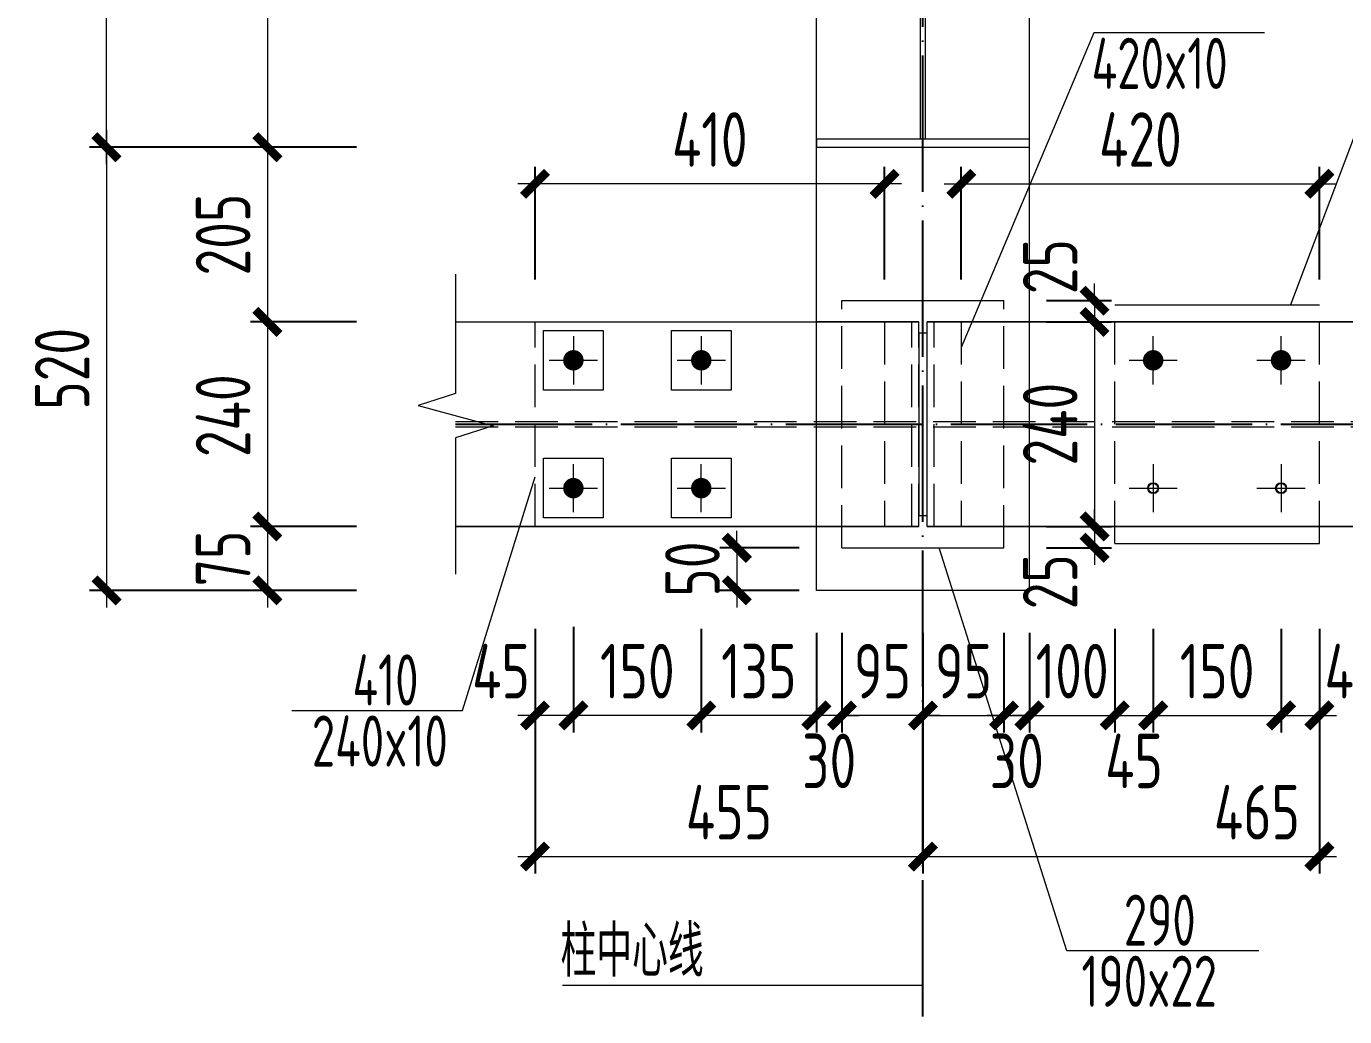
# Model space of a CAD drawing. Extents: x -2746917 to -971774, y -3334247 to -3250358.
# Drawn here: x -1239044 to -1231313, y -3303779 to -3297969 of the extents above; entities that cross this region are included whole.
import ezdxf

# ---------------------------------------------------------------- set-up
doc = ezdxf.new("R2010")
doc.units = 0
doc.header["$LTSCALE"] = 1000
doc.header["$MEASUREMENT"] = 0
doc.header["$PDMODE"] = 35
doc.linetypes.add('DASH', pattern=[0.35, 0.25, -0.1])
doc.linetypes.add('DOTE', pattern=[2.42, 2, -0.2, 0.02, -0.2])
doc.layers.get('0').update_dxf_attribs({"linetype": 'CONTINUOUS'})
doc.layers.get('Defpoints').update_dxf_attribs({"linetype": 'CONTINUOUS'})
for name, color, linetype in [('AXIS', 253, 'DOTE'), ('BEAM_CON', 4, 'CONTINUOUS'), ('COLU', 7, 'CONTINUOUS'), ('DIM', 3, 'CONTINUOUS'), ('REIN', 1, 'CONTINUOUS'), ('TEXT', 7, 'CONTINUOUS'), ('THIN', 7, 'CONTINUOUS')]:
    doc.layers.add(name, color=color, linetype=linetype)
doc.styles.add('TSSD_Dimension', font='tssdeng.shx', dxfattribs={"width": 0.75, "bigfont": 'Hztxt.shx'})
doc.styles.add('TSSD_Rein', font='Tssdeng.shx', dxfattribs={"width": 0.75, "bigfont": 'hztxt.shx'})
doc.dimstyles.new('TSSD_20_100', dxfattribs={"dimtxt": 350, "dimasz": 100, "dimexe": 100, "dimexo": 250, "dimgap": 100, "dimtad": 1, "dimdec": 0, "dimlfac": 0.2, "dimzin": 0, "dimdsep": 46, "dimtxsty": 'TSSD_Dimension', "dimblk": 'ARCHTICK', "dimcen": 0, "dimdle": 100, "dimclrt": 7, "dimadec": 0, "dimazin": 0, "dimtfac": 1, "dimtdec": 0, "dimtix": 1, "dimtmove": 2, "dimatfit": 3, "dimfxl": 1, "dimtolj": 1, "dimtzin": 0, "dimlwd": 5, "dimarcsym": 0})

# ---------------------------------------------------------------- blocks, each defined once
blk = doc.blocks.new('_ArchTick')
at = {"color": 0, "const_width": 0.5}
blk.add_lwpolyline([(-0.707, -0.707), (0.707, 0.707)], dxfattribs=at)
blk = doc.blocks.new('*D564')
at = {"layer": 'Defpoints', "color": 0, "ltscale": 1.5}
for p in [(-1236857.2, -3296178.4), (-1237630.5, -3298678.4), (-1236857.2, -3298678.4)]:
    blk.add_point(p, dxfattribs=at)
at = {"layer": 'DIM', "color": 0, "lineweight": 5, "ltscale": 1.5}
blk.add_line((-1237630.5, -3296078.4), (-1237630.5, -3298778.4), dxfattribs=at)
at = {"layer": 'DIM', "color": 0, "lineweight": -2, "ltscale": 1.5}
for p, q in [((-1237107.2, -3296178.4), (-1237730.5, -3296178.4)), ((-1237107.2, -3298678.4), (-1237730.5, -3298678.4))]:
    blk.add_line(p, q, dxfattribs=at)
at = {"layer": 'DIM', "color": 0, "lineweight": 5, "ltscale": 1.5, "xscale": 100, "yscale": 100, "zscale": 100}
for p, rotation in [((-1237630.5, -3296178.4), 90), ((-1237630.5, -3298678.4), 270)]:
    blk.add_blockref('_ArchTick', p, dxfattribs=dict(at, rotation=rotation))
at = {"layer": 'DIM', "color": 7, "ltscale": 1.5, "insert": (-1237890.5, -3297428.4), "char_height": 320, "attachment_point": 5, "rotation": 90, "style": 'TSSD_Dimension'}
blk.add_mtext('\\A1;500', dxfattribs=at)
blk = doc.blocks.new('*D565')
at = {"layer": 'Defpoints', "color": 0, "ltscale": 1.5}
for p in [(-1238574.1, -3296178.4), (-1236857.2, -3296178.4), (-1236857.2, -3298678.4)]:
    blk.add_point(p, dxfattribs=at)
at = {"layer": 'DIM', "color": 0, "lineweight": 5, "ltscale": 1.5}
blk.add_line((-1238574.1, -3298778.4), (-1238574.1, -3296078.4), dxfattribs=at)
at = {"layer": 'DIM', "color": 0, "lineweight": -2, "ltscale": 1.5}
for p, q in [((-1237107.2, -3296178.4), (-1238674.1, -3296178.4)), ((-1237107.2, -3298678.4), (-1238674.1, -3298678.4))]:
    blk.add_line(p, q, dxfattribs=at)
at = {"layer": 'DIM', "color": 0, "lineweight": 5, "ltscale": 1.5, "xscale": 100, "yscale": 100, "zscale": 100}
for p, rotation in [((-1238574.1, -3296178.4), 90), ((-1238574.1, -3298678.4), 270)]:
    blk.add_blockref('_ArchTick', p, dxfattribs=dict(at, rotation=rotation))
at = {"layer": 'DIM', "color": 7, "ltscale": 1.5, "insert": (-1238834.1, -3297428.4), "char_height": 320, "attachment_point": 5, "rotation": 90, "style": 'TSSD_Dimension'}
blk.add_mtext('\\A1;500', dxfattribs=at)
blk = doc.blocks.new('A$C1D483337')
at = {"layer": 'AXIS', "color": 4, "linetype": 'DOTE', "lineweight": 5, "ltscale": 2}
for p, q in [((88.6, -169.9), (88.6, 183)), ((-87.8, 6.5), (265, 6.5))]:
    blk.add_line(p, q, dxfattribs=at)
at = {"layer": 'REIN', "color": 4, "const_width": 75}
blk.add_lwpolyline([(51.1, 6.5, 1), (126.1, 6.5, 1)], format="xyb", close=True, dxfattribs=at)
blk = doc.blocks.new('*D573')
at = {"layer": 'Defpoints', "color": 0, "ltscale": 1.5}
for p in [(-1233786.2, -3301278.4), (-1233311.2, -3301278.4), (-1233311.2, -3302012.3)]:
    blk.add_point(p, dxfattribs=at)
at = {"layer": 'DIM', "color": 0, "lineweight": -2, "ltscale": 1.5}
for p, q in [((-1233786.2, -3301528.4), (-1233786.2, -3302112.3)), ((-1233311.2, -3301528.4), (-1233311.2, -3302112.3))]:
    blk.add_line(p, q, dxfattribs=at)
at = {"layer": 'DIM', "color": 0, "lineweight": 5, "ltscale": 1.5}
for p, q in [((-1233786.2, -3302012.3), (-1233886.2, -3302012.3)), ((-1233786.2, -3302012.3), (-1233311.2, -3302012.3)), ((-1233311.2, -3302012.3), (-1233211.2, -3302012.3))]:
    blk.add_line(p, q, dxfattribs=at)
at = {"layer": 'DIM', "color": 0, "lineweight": 5, "ltscale": 1.5, "xscale": 100, "yscale": 100, "zscale": 100}
blk.add_blockref('_ArchTick', (-1233786.2, -3302012.3), dxfattribs=at)
at = {"layer": 'DIM', "color": 0, "lineweight": 5, "ltscale": 1.5, "xscale": 100, "yscale": 100, "zscale": 100, "rotation": 180}
blk.add_blockref('_ArchTick', (-1233311.2, -3302012.3), dxfattribs=at)
at = {"layer": 'DIM', "color": 7, "ltscale": 1.5, "insert": (-1233548.7, -3301752.3), "char_height": 320, "attachment_point": 5, "style": 'TSSD_Dimension'}
blk.add_mtext('\\A1;95', dxfattribs=at)
blk = doc.blocks.new('*D574')
at = {"layer": 'Defpoints', "color": 0, "ltscale": 1.5}
for p in [(-1233311.2, -3301278.4), (-1233161.2, -3301278.4), (-1233161.2, -3302012.3)]:
    blk.add_point(p, dxfattribs=at)
at = {"layer": 'DIM', "color": 0, "lineweight": -2, "ltscale": 1.5}
for p, q in [((-1233311.2, -3301528.4), (-1233311.2, -3302112.3)), ((-1233161.2, -3301528.4), (-1233161.2, -3302112.3))]:
    blk.add_line(p, q, dxfattribs=at)
at = {"layer": 'DIM', "color": 0, "lineweight": 5, "ltscale": 1.5}
for p, q in [((-1233311.2, -3302012.3), (-1233411.2, -3302012.3)), ((-1233311.2, -3302012.3), (-1233161.2, -3302012.3)), ((-1233161.2, -3302012.3), (-1233061.2, -3302012.3))]:
    blk.add_line(p, q, dxfattribs=at)
at = {"layer": 'DIM', "color": 0, "lineweight": 5, "ltscale": 1.5, "xscale": 100, "yscale": 100, "zscale": 100}
blk.add_blockref('_ArchTick', (-1233311.2, -3302012.3), dxfattribs=at)
at = {"layer": 'DIM', "color": 0, "lineweight": 5, "ltscale": 1.5, "xscale": 100, "yscale": 100, "zscale": 100, "rotation": 180}
blk.add_blockref('_ArchTick', (-1233161.2, -3302012.3), dxfattribs=at)
at = {"layer": 'DIM', "color": 7, "ltscale": 1.5, "insert": (-1233236.2, -3302279), "char_height": 320, "attachment_point": 5, "style": 'TSSD_Dimension'}
blk.add_mtext('\\A1;30', dxfattribs=at)
blk = doc.blocks.new('*D575')
at = {"layer": 'Defpoints', "color": 0, "ltscale": 1.5}
for p in [(-1233161.2, -3301278.4), (-1232661.2, -3301253.4), (-1232661.2, -3302012.3)]:
    blk.add_point(p, dxfattribs=at)
at = {"layer": 'DIM', "color": 0, "lineweight": -2, "ltscale": 1.5}
for p, q in [((-1233161.2, -3301528.4), (-1233161.2, -3302112.3)), ((-1232661.2, -3301503.4), (-1232661.2, -3302112.3))]:
    blk.add_line(p, q, dxfattribs=at)
at = {"layer": 'DIM', "color": 0, "lineweight": 5, "ltscale": 1.5}
for p, q in [((-1233161.2, -3302012.3), (-1233261.2, -3302012.3)), ((-1233161.2, -3302012.3), (-1232661.2, -3302012.3)), ((-1232661.2, -3302012.3), (-1232561.2, -3302012.3))]:
    blk.add_line(p, q, dxfattribs=at)
at = {"layer": 'DIM', "color": 0, "lineweight": 5, "ltscale": 1.5, "xscale": 100, "yscale": 100, "zscale": 100}
blk.add_blockref('_ArchTick', (-1233161.2, -3302012.3), dxfattribs=at)
at = {"layer": 'DIM', "color": 0, "lineweight": 5, "ltscale": 1.5, "xscale": 100, "yscale": 100, "zscale": 100, "rotation": 180}
blk.add_blockref('_ArchTick', (-1232661.2, -3302012.3), dxfattribs=at)
at = {"layer": 'DIM', "color": 7, "ltscale": 1.5, "insert": (-1232911.2, -3301752.3), "char_height": 320, "attachment_point": 5, "style": 'TSSD_Dimension'}
blk.add_mtext('\\A1;100', dxfattribs=at)
blk = doc.blocks.new('*D576')
at = {"layer": 'Defpoints', "color": 0, "ltscale": 1.5}
for p in [(-1232661.2, -3301253.4), (-1232436.2, -3301253.4), (-1232436.2, -3302012.3)]:
    blk.add_point(p, dxfattribs=at)
at = {"layer": 'DIM', "color": 0, "lineweight": -2, "ltscale": 1.5}
for p, q in [((-1232661.2, -3301503.4), (-1232661.2, -3302112.3)), ((-1232436.2, -3301503.4), (-1232436.2, -3302112.3))]:
    blk.add_line(p, q, dxfattribs=at)
at = {"layer": 'DIM', "color": 0, "lineweight": 5, "ltscale": 1.5}
blk.add_line((-1232761.2, -3302012.3), (-1232336.2, -3302012.3), dxfattribs=at)
at = {"layer": 'DIM', "color": 0, "lineweight": 5, "ltscale": 1.5, "xscale": 100, "yscale": 100, "zscale": 100, "rotation": 180}
blk.add_blockref('_ArchTick', (-1232661.2, -3302012.3), dxfattribs=at)
at = {"layer": 'DIM', "color": 0, "lineweight": 5, "ltscale": 1.5, "xscale": 100, "yscale": 100, "zscale": 100}
blk.add_blockref('_ArchTick', (-1232436.2, -3302012.3), dxfattribs=at)
at = {"layer": 'DIM', "color": 7, "ltscale": 1.5, "insert": (-1232548.7, -3302279), "char_height": 320, "attachment_point": 5, "style": 'TSSD_Dimension'}
blk.add_mtext('\\A1;45', dxfattribs=at)
blk = doc.blocks.new('*D577')
at = {"layer": 'Defpoints', "color": 0, "ltscale": 1.5}
for p in [(-1232436.2, -3301253.4), (-1231686.2, -3301253.4), (-1231686.2, -3302012.3)]:
    blk.add_point(p, dxfattribs=at)
at = {"layer": 'DIM', "color": 0, "lineweight": -2, "ltscale": 1.5}
for p, q in [((-1232436.2, -3301503.4), (-1232436.2, -3302112.3)), ((-1231686.2, -3301503.4), (-1231686.2, -3302112.3))]:
    blk.add_line(p, q, dxfattribs=at)
at = {"layer": 'DIM', "color": 0, "lineweight": 5, "ltscale": 1.5}
blk.add_line((-1232536.2, -3302012.3), (-1231586.2, -3302012.3), dxfattribs=at)
at = {"layer": 'DIM', "color": 0, "lineweight": 5, "ltscale": 1.5, "xscale": 100, "yscale": 100, "zscale": 100, "rotation": 180}
blk.add_blockref('_ArchTick', (-1232436.2, -3302012.3), dxfattribs=at)
at = {"layer": 'DIM', "color": 0, "lineweight": 5, "ltscale": 1.5, "xscale": 100, "yscale": 100, "zscale": 100}
blk.add_blockref('_ArchTick', (-1231686.2, -3302012.3), dxfattribs=at)
at = {"layer": 'DIM', "color": 7, "ltscale": 1.5, "insert": (-1232061.2, -3301752.3), "char_height": 320, "attachment_point": 5, "style": 'TSSD_Dimension'}
blk.add_mtext('\\A1;150', dxfattribs=at)
blk = doc.blocks.new('*D578')
at = {"layer": 'Defpoints', "color": 0, "ltscale": 1.5}
for p in [(-1231686.2, -3301253.4), (-1231461.2, -3301253.4), (-1231461.2, -3302012.3)]:
    blk.add_point(p, dxfattribs=at)
at = {"layer": 'DIM', "color": 0, "lineweight": -2, "ltscale": 1.5}
for p, q in [((-1231686.2, -3301503.4), (-1231686.2, -3302112.3)), ((-1231461.2, -3301503.4), (-1231461.2, -3302112.3))]:
    blk.add_line(p, q, dxfattribs=at)
at = {"layer": 'DIM', "color": 0, "lineweight": 5, "ltscale": 1.5}
blk.add_line((-1231786.2, -3302012.3), (-1231361.2, -3302012.3), dxfattribs=at)
at = {"layer": 'DIM', "color": 0, "lineweight": 5, "ltscale": 1.5, "xscale": 100, "yscale": 100, "zscale": 100, "rotation": 180}
blk.add_blockref('_ArchTick', (-1231686.2, -3302012.3), dxfattribs=at)
at = {"layer": 'DIM', "color": 0, "lineweight": 5, "ltscale": 1.5, "xscale": 100, "yscale": 100, "zscale": 100}
blk.add_blockref('_ArchTick', (-1231461.2, -3302012.3), dxfattribs=at)
at = {"layer": 'DIM', "color": 7, "ltscale": 1.5, "insert": (-1231261.6, -3301752.3), "char_height": 320, "attachment_point": 5, "style": 'TSSD_Dimension'}
blk.add_mtext('\\A1;45', dxfattribs=at)
blk = doc.blocks.new('*D579')
at = {"layer": 'Defpoints', "color": 0, "ltscale": 1.5}
for p in [(-1236857.2, -3298678.4), (-1237630.5, -3299703.4), (-1236857.2, -3299703.4)]:
    blk.add_point(p, dxfattribs=at)
at = {"layer": 'DIM', "color": 0, "lineweight": 5, "ltscale": 1.5}
blk.add_line((-1237630.5, -3298578.4), (-1237630.5, -3299803.4), dxfattribs=at)
at = {"layer": 'DIM', "color": 0, "lineweight": -2, "ltscale": 1.5}
for p, q in [((-1237107.2, -3298678.4), (-1237730.5, -3298678.4)), ((-1237107.2, -3299703.4), (-1237730.5, -3299703.4))]:
    blk.add_line(p, q, dxfattribs=at)
at = {"layer": 'DIM', "color": 0, "lineweight": 5, "ltscale": 1.5, "xscale": 100, "yscale": 100, "zscale": 100}
for p, rotation in [((-1237630.5, -3298678.4), 90), ((-1237630.5, -3299703.4), 270)]:
    blk.add_blockref('_ArchTick', p, dxfattribs=dict(at, rotation=rotation))
at = {"layer": 'DIM', "color": 7, "ltscale": 1.5, "insert": (-1237890.5, -3299190.9), "char_height": 320, "attachment_point": 5, "rotation": 90, "style": 'TSSD_Dimension'}
blk.add_mtext('\\A1;205', dxfattribs=at)
blk = doc.blocks.new('*D580')
at = {"layer": 'Defpoints', "color": 0, "ltscale": 1.5}
for p in [(-1236857.2, -3299703.4), (-1237630.5, -3300903.4), (-1236857.2, -3300903.4)]:
    blk.add_point(p, dxfattribs=at)
at = {"layer": 'DIM', "color": 0, "lineweight": 5, "ltscale": 1.5}
blk.add_line((-1237630.5, -3299603.4), (-1237630.5, -3301003.4), dxfattribs=at)
at = {"layer": 'DIM', "color": 0, "lineweight": -2, "ltscale": 1.5}
for p, q in [((-1237107.2, -3299703.4), (-1237730.5, -3299703.4)), ((-1237107.2, -3300903.4), (-1237730.5, -3300903.4))]:
    blk.add_line(p, q, dxfattribs=at)
at = {"layer": 'DIM', "color": 0, "lineweight": 5, "ltscale": 1.5, "xscale": 100, "yscale": 100, "zscale": 100}
for p, rotation in [((-1237630.5, -3299703.4), 90), ((-1237630.5, -3300903.4), 270)]:
    blk.add_blockref('_ArchTick', p, dxfattribs=dict(at, rotation=rotation))
at = {"layer": 'DIM', "color": 7, "ltscale": 1.5, "insert": (-1237890.5, -3300253.4), "char_height": 320, "attachment_point": 5, "rotation": 90, "style": 'TSSD_Dimension'}
blk.add_mtext('\\A1;240', dxfattribs=at)
blk = doc.blocks.new('*D581')
at = {"layer": 'Defpoints', "color": 0, "ltscale": 1.5}
for p in [(-1236857.2, -3300903.4), (-1237630.5, -3301278.4), (-1236857.2, -3301278.4)]:
    blk.add_point(p, dxfattribs=at)
at = {"layer": 'DIM', "color": 0, "lineweight": 5, "ltscale": 1.5}
blk.add_line((-1237630.5, -3300803.4), (-1237630.5, -3301378.4), dxfattribs=at)
at = {"layer": 'DIM', "color": 0, "lineweight": -2, "ltscale": 1.5}
for p, q in [((-1237107.2, -3300903.4), (-1237730.5, -3300903.4)), ((-1237107.2, -3301278.4), (-1237730.5, -3301278.4))]:
    blk.add_line(p, q, dxfattribs=at)
at = {"layer": 'DIM', "color": 0, "lineweight": 5, "ltscale": 1.5, "xscale": 100, "yscale": 100, "zscale": 100}
for p, rotation in [((-1237630.5, -3300903.4), 90), ((-1237630.5, -3301278.4), 270)]:
    blk.add_blockref('_ArchTick', p, dxfattribs=dict(at, rotation=rotation))
at = {"layer": 'DIM', "color": 7, "ltscale": 1.5, "insert": (-1237890.5, -3301090.9), "char_height": 320, "attachment_point": 5, "rotation": 90, "style": 'TSSD_Dimension'}
blk.add_mtext('\\A1;75', dxfattribs=at)
blk = doc.blocks.new('*D582')
at = {"layer": 'Defpoints', "color": 0, "ltscale": 1.5}
for p in [(-1236857.2, -3298678.4), (-1238574.1, -3301278.4), (-1236857.2, -3301278.4)]:
    blk.add_point(p, dxfattribs=at)
at = {"layer": 'DIM', "color": 0, "lineweight": 5, "ltscale": 1.5}
blk.add_line((-1238574.1, -3298578.4), (-1238574.1, -3301378.4), dxfattribs=at)
at = {"layer": 'DIM', "color": 0, "lineweight": -2, "ltscale": 1.5}
for p, q in [((-1237107.2, -3298678.4), (-1238674.1, -3298678.4)), ((-1237107.2, -3301278.4), (-1238674.1, -3301278.4))]:
    blk.add_line(p, q, dxfattribs=at)
at = {"layer": 'DIM', "color": 0, "lineweight": 5, "ltscale": 1.5, "xscale": 100, "yscale": 100, "zscale": 100}
for p, rotation in [((-1238574.1, -3298678.4), 90), ((-1238574.1, -3301278.4), 270)]:
    blk.add_blockref('_ArchTick', p, dxfattribs=dict(at, rotation=rotation))
at = {"layer": 'DIM', "color": 7, "ltscale": 1.5, "insert": (-1238834.1, -3299978.4), "char_height": 320, "attachment_point": 5, "rotation": 90, "style": 'TSSD_Dimension'}
blk.add_mtext('\\A1;520', dxfattribs=at)
blk = doc.blocks.new('*D583')
at = {"layer": 'Defpoints', "color": 0, "ltscale": 1.5}
for p in [(-1234261.2, -3301278.4), (-1233786.2, -3301278.4), (-1234261.2, -3302012.3)]:
    blk.add_point(p, dxfattribs=at)
at = {"layer": 'DIM', "color": 0, "lineweight": -2, "ltscale": 1.5}
for p, q in [((-1234261.2, -3301528.4), (-1234261.2, -3302112.3)), ((-1233786.2, -3301528.4), (-1233786.2, -3302112.3))]:
    blk.add_line(p, q, dxfattribs=at)
at = {"layer": 'DIM', "color": 0, "lineweight": 5, "ltscale": 1.5}
blk.add_line((-1233686.2, -3302012.3), (-1234361.2, -3302012.3), dxfattribs=at)
at = {"layer": 'DIM', "color": 0, "lineweight": 5, "ltscale": 1.5, "xscale": 100, "yscale": 100, "zscale": 100, "rotation": 180}
blk.add_blockref('_ArchTick', (-1234261.2, -3302012.3), dxfattribs=at)
at = {"layer": 'DIM', "color": 0, "lineweight": 5, "ltscale": 1.5, "xscale": 100, "yscale": 100, "zscale": 100}
blk.add_blockref('_ArchTick', (-1233786.2, -3302012.3), dxfattribs=at)
at = {"layer": 'DIM', "color": 7, "ltscale": 1.5, "insert": (-1234023.7, -3301752.3), "char_height": 320, "attachment_point": 5, "style": 'TSSD_Dimension'}
blk.add_mtext('\\A1;95', dxfattribs=at)
blk = doc.blocks.new('*D584')
at = {"layer": 'Defpoints', "color": 0, "ltscale": 1.5}
for p in [(-1234411.2, -3301278.4), (-1234261.2, -3301278.4), (-1234411.2, -3302012.3)]:
    blk.add_point(p, dxfattribs=at)
at = {"layer": 'DIM', "color": 0, "lineweight": -2, "ltscale": 1.5}
for p, q in [((-1234411.2, -3301528.4), (-1234411.2, -3302112.3)), ((-1234261.2, -3301528.4), (-1234261.2, -3302112.3))]:
    blk.add_line(p, q, dxfattribs=at)
at = {"layer": 'DIM', "color": 0, "lineweight": 5, "ltscale": 1.5}
for p, q in [((-1234411.2, -3302012.3), (-1234511.2, -3302012.3)), ((-1234261.2, -3302012.3), (-1234411.2, -3302012.3)), ((-1234261.2, -3302012.3), (-1234161.2, -3302012.3))]:
    blk.add_line(p, q, dxfattribs=at)
at = {"layer": 'DIM', "color": 0, "lineweight": 5, "ltscale": 1.5, "xscale": 100, "yscale": 100, "zscale": 100}
blk.add_blockref('_ArchTick', (-1234411.2, -3302012.3), dxfattribs=at)
at = {"layer": 'DIM', "color": 0, "lineweight": 5, "ltscale": 1.5, "xscale": 100, "yscale": 100, "zscale": 100, "rotation": 180}
blk.add_blockref('_ArchTick', (-1234261.2, -3302012.3), dxfattribs=at)
at = {"layer": 'DIM', "color": 7, "ltscale": 1.5, "insert": (-1234336.2, -3302279), "char_height": 320, "attachment_point": 5, "style": 'TSSD_Dimension'}
blk.add_mtext('\\A1;30', dxfattribs=at)
blk = doc.blocks.new('*D585')
at = {"layer": 'Defpoints', "color": 0, "ltscale": 1.5}
for p in [(-1235086.2, -3301253.4), (-1234411.2, -3301278.4), (-1235086.2, -3302012.3)]:
    blk.add_point(p, dxfattribs=at)
at = {"layer": 'DIM', "color": 0, "lineweight": -2, "ltscale": 1.5}
for p, q in [((-1235086.2, -3301503.4), (-1235086.2, -3302112.3)), ((-1234411.2, -3301528.4), (-1234411.2, -3302112.3))]:
    blk.add_line(p, q, dxfattribs=at)
at = {"layer": 'DIM', "color": 0, "lineweight": 5, "ltscale": 1.5}
blk.add_line((-1234311.2, -3302012.3), (-1235186.2, -3302012.3), dxfattribs=at)
at = {"layer": 'DIM', "color": 0, "lineweight": 5, "ltscale": 1.5, "xscale": 100, "yscale": 100, "zscale": 100, "rotation": 180}
blk.add_blockref('_ArchTick', (-1235086.2, -3302012.3), dxfattribs=at)
at = {"layer": 'DIM', "color": 0, "lineweight": 5, "ltscale": 1.5, "xscale": 100, "yscale": 100, "zscale": 100}
blk.add_blockref('_ArchTick', (-1234411.2, -3302012.3), dxfattribs=at)
at = {"layer": 'DIM', "color": 7, "ltscale": 1.5, "insert": (-1234748.7, -3301752.3), "char_height": 320, "attachment_point": 5, "style": 'TSSD_Dimension'}
blk.add_mtext('\\A1;135', dxfattribs=at)
blk = doc.blocks.new('*D586')
at = {"layer": 'Defpoints', "color": 0, "ltscale": 1.5}
for p in [(-1235836.2, -3301241.5, -96), (-1235086.2, -3301253.4), (-1235836.2, -3302012.3)]:
    blk.add_point(p, dxfattribs=at)
at = {"layer": 'DIM', "color": 0, "lineweight": -2, "ltscale": 1.5}
for p, q in [((-1235836.2, -3301491.5), (-1235836.2, -3302112.3)), ((-1235086.2, -3301503.4), (-1235086.2, -3302112.3))]:
    blk.add_line(p, q, dxfattribs=at)
at = {"layer": 'DIM', "color": 0, "lineweight": 5, "ltscale": 1.5}
blk.add_line((-1234986.2, -3302012.3), (-1235936.2, -3302012.3), dxfattribs=at)
at = {"layer": 'DIM', "color": 0, "lineweight": 5, "ltscale": 1.5, "xscale": 100, "yscale": 100, "zscale": 100, "rotation": 180}
blk.add_blockref('_ArchTick', (-1235836.2, -3302012.3), dxfattribs=at)
at = {"layer": 'DIM', "color": 0, "lineweight": 5, "ltscale": 1.5, "xscale": 100, "yscale": 100, "zscale": 100}
blk.add_blockref('_ArchTick', (-1235086.2, -3302012.3), dxfattribs=at)
at = {"layer": 'DIM', "color": 7, "ltscale": 1.5, "insert": (-1235461.2, -3301752.3), "char_height": 320, "attachment_point": 5, "style": 'TSSD_Dimension'}
blk.add_mtext('\\A1;150', dxfattribs=at)
blk = doc.blocks.new('*D587')
at = {"layer": 'Defpoints', "color": 0, "ltscale": 1.5}
for p in [(-1236061.2, -3301253.4), (-1235836.2, -3301241.5, -96), (-1236061.2, -3302012.3)]:
    blk.add_point(p, dxfattribs=at)
at = {"layer": 'DIM', "color": 0, "lineweight": -2, "ltscale": 1.5}
for p, q in [((-1236061.2, -3301503.4), (-1236061.2, -3302112.3)), ((-1235836.2, -3301491.5), (-1235836.2, -3302112.3))]:
    blk.add_line(p, q, dxfattribs=at)
at = {"layer": 'DIM', "color": 0, "lineweight": 5, "ltscale": 1.5}
blk.add_line((-1235736.2, -3302012.3), (-1236161.2, -3302012.3), dxfattribs=at)
at = {"layer": 'DIM', "color": 0, "lineweight": 5, "ltscale": 1.5, "xscale": 100, "yscale": 100, "zscale": 100, "rotation": 180}
blk.add_blockref('_ArchTick', (-1236061.2, -3302012.3), dxfattribs=at)
at = {"layer": 'DIM', "color": 0, "lineweight": 5, "ltscale": 1.5, "xscale": 100, "yscale": 100, "zscale": 100}
blk.add_blockref('_ArchTick', (-1235836.2, -3302012.3), dxfattribs=at)
at = {"layer": 'DIM', "color": 7, "ltscale": 1.5, "insert": (-1236260.8, -3301752.3), "char_height": 320, "attachment_point": 5, "style": 'TSSD_Dimension'}
blk.add_mtext('\\A1;45', dxfattribs=at)
blk = doc.blocks.new('*D588')
at = {"layer": 'Defpoints', "color": 0, "ltscale": 1.5}
for p in [(-1236061.2, -3301253.4), (-1233786.2, -3301278.4), (-1233786.2, -3302840)]:
    blk.add_point(p, dxfattribs=at)
at = {"layer": 'DIM', "color": 0, "lineweight": -2, "ltscale": 1.5}
for p, q in [((-1236061.2, -3301503.4), (-1236061.2, -3302940)), ((-1233786.2, -3301528.4), (-1233786.2, -3302940))]:
    blk.add_line(p, q, dxfattribs=at)
at = {"layer": 'DIM', "color": 0, "lineweight": 5, "ltscale": 1.5}
blk.add_line((-1236161.2, -3302840), (-1233686.2, -3302840), dxfattribs=at)
at = {"layer": 'DIM', "color": 0, "lineweight": 5, "ltscale": 1.5, "xscale": 100, "yscale": 100, "zscale": 100, "rotation": 180}
blk.add_blockref('_ArchTick', (-1236061.2, -3302840), dxfattribs=at)
at = {"layer": 'DIM', "color": 0, "lineweight": 5, "ltscale": 1.5, "xscale": 100, "yscale": 100, "zscale": 100}
blk.add_blockref('_ArchTick', (-1233786.2, -3302840), dxfattribs=at)
at = {"layer": 'DIM', "color": 7, "ltscale": 1.5, "insert": (-1234923.7, -3302580), "char_height": 320, "attachment_point": 5, "style": 'TSSD_Dimension'}
blk.add_mtext('\\A1;455', dxfattribs=at)
blk = doc.blocks.new('*D589')
at = {"layer": 'Defpoints', "color": 0, "ltscale": 1.5}
for p in [(-1233786.2, -3301278.4), (-1231461.2, -3301253.4), (-1231461.2, -3302840)]:
    blk.add_point(p, dxfattribs=at)
at = {"layer": 'DIM', "color": 0, "lineweight": -2, "ltscale": 1.5}
for p, q in [((-1233786.2, -3301528.4), (-1233786.2, -3302940)), ((-1231461.2, -3301503.4), (-1231461.2, -3302940))]:
    blk.add_line(p, q, dxfattribs=at)
at = {"layer": 'DIM', "color": 0, "lineweight": 5, "ltscale": 1.5}
blk.add_line((-1233886.2, -3302840), (-1231361.2, -3302840), dxfattribs=at)
at = {"layer": 'DIM', "color": 0, "lineweight": 5, "ltscale": 1.5, "xscale": 100, "yscale": 100, "zscale": 100, "rotation": 180}
blk.add_blockref('_ArchTick', (-1233786.2, -3302840), dxfattribs=at)
at = {"layer": 'DIM', "color": 0, "lineweight": 5, "ltscale": 1.5, "xscale": 100, "yscale": 100, "zscale": 100}
blk.add_blockref('_ArchTick', (-1231461.2, -3302840), dxfattribs=at)
at = {"layer": 'DIM', "color": 7, "ltscale": 1.5, "insert": (-1231828, -3302580), "char_height": 320, "attachment_point": 5, "style": 'TSSD_Dimension'}
blk.add_mtext('\\A1;465', dxfattribs=at)
blk = doc.blocks.new('*D590')
at = {"layer": 'Defpoints', "color": 0, "ltscale": 1.5}
for p in [(-1236061.2, -3298893), (-1236061.2, -3299703.4), (-1234011.2, -3299703.4)]:
    blk.add_point(p, dxfattribs=at)
at = {"layer": 'DIM', "color": 0, "lineweight": -2, "ltscale": 1.5}
for p, q in [((-1236061.2, -3299453.4), (-1236061.2, -3298793)), ((-1234011.2, -3299453.4), (-1234011.2, -3298793))]:
    blk.add_line(p, q, dxfattribs=at)
at = {"layer": 'DIM', "color": 0, "lineweight": 5, "ltscale": 1.5}
blk.add_line((-1233911.2, -3298893), (-1236161.2, -3298893), dxfattribs=at)
at = {"layer": 'DIM', "color": 0, "lineweight": 5, "ltscale": 1.5, "xscale": 100, "yscale": 100, "zscale": 100, "rotation": 180}
blk.add_blockref('_ArchTick', (-1236061.2, -3298893), dxfattribs=at)
at = {"layer": 'DIM', "color": 0, "lineweight": 5, "ltscale": 1.5, "xscale": 100, "yscale": 100, "zscale": 100}
blk.add_blockref('_ArchTick', (-1234011.2, -3298893), dxfattribs=at)
at = {"layer": 'DIM', "color": 7, "ltscale": 1.5, "insert": (-1235036.2, -3298633), "char_height": 320, "attachment_point": 5, "style": 'TSSD_Dimension'}
blk.add_mtext('\\A1;410', dxfattribs=at)
blk = doc.blocks.new('*D610')
at = {"layer": 'Defpoints', "color": 0, "ltscale": 1.5}
for p in [(-1234261.2, -3301028.4), (-1234877.9, -3301278.4), (-1234261.2, -3301278.4)]:
    blk.add_point(p, dxfattribs=at)
at = {"layer": 'DIM', "color": 0, "lineweight": 5, "ltscale": 1.5}
for p, q in [((-1234877.9, -3301028.4), (-1234877.9, -3300928.4)), ((-1234877.9, -3301028.4), (-1234877.9, -3301278.4)), ((-1234877.9, -3301278.4), (-1234877.9, -3301378.4))]:
    blk.add_line(p, q, dxfattribs=at)
at = {"layer": 'DIM', "color": 0, "lineweight": -2, "ltscale": 1.5}
for p, q in [((-1234511.2, -3301028.4), (-1234977.9, -3301028.4)), ((-1234511.2, -3301278.4), (-1234977.9, -3301278.4))]:
    blk.add_line(p, q, dxfattribs=at)
at = {"layer": 'DIM', "color": 0, "lineweight": 5, "ltscale": 1.5, "xscale": 100, "yscale": 100, "zscale": 100}
for p, rotation in [((-1234877.9, -3301028.4), 270), ((-1234877.9, -3301278.4), 90)]:
    blk.add_blockref('_ArchTick', p, dxfattribs=dict(at, rotation=rotation))
at = {"layer": 'DIM', "color": 7, "ltscale": 1.5, "insert": (-1235137.9, -3301153.4), "char_height": 320, "attachment_point": 5, "rotation": 90, "style": 'TSSD_Dimension'}
blk.add_mtext('\\A1;50', dxfattribs=at)
blk = doc.blocks.new('*D612')
at = {"layer": 'Defpoints', "color": 0, "ltscale": 1.5}
for p in [(-1233311.2, -3299578.4), (-1233311.2, -3299703.4), (-1232780, -3299703.4)]:
    blk.add_point(p, dxfattribs=at)
at = {"layer": 'DIM', "color": 0, "lineweight": 5, "ltscale": 1.5}
for p, q in [((-1232780, -3299578.4), (-1232780, -3299478.4)), ((-1232780, -3299578.4), (-1232780, -3299703.4)), ((-1232780, -3299703.4), (-1232780, -3299803.4))]:
    blk.add_line(p, q, dxfattribs=at)
at = {"layer": 'DIM', "color": 0, "lineweight": -2, "ltscale": 1.5}
for p, q in [((-1233061.2, -3299578.4), (-1232680, -3299578.4)), ((-1233061.2, -3299703.4), (-1232680, -3299703.4))]:
    blk.add_line(p, q, dxfattribs=at)
at = {"layer": 'DIM', "color": 0, "lineweight": 5, "ltscale": 1.5, "xscale": 100, "yscale": 100, "zscale": 100}
for p, rotation in [((-1232780, -3299578.4), 270), ((-1232780, -3299703.4), 90)]:
    blk.add_blockref('_ArchTick', p, dxfattribs=dict(at, rotation=rotation))
at = {"layer": 'DIM', "color": 7, "ltscale": 1.5, "insert": (-1233040, -3299378.9), "char_height": 320, "attachment_point": 5, "rotation": 90, "style": 'TSSD_Dimension'}
blk.add_mtext('\\A1;25', dxfattribs=at)
blk = doc.blocks.new('*D613')
at = {"layer": 'Defpoints', "color": 0, "ltscale": 1.5}
for p in [(-1233311.2, -3299703.4), (-1233311.2, -3300903.4), (-1232780, -3300903.4)]:
    blk.add_point(p, dxfattribs=at)
at = {"layer": 'DIM', "color": 0, "lineweight": 5, "ltscale": 1.5}
blk.add_line((-1232780, -3299603.4), (-1232780, -3301003.4), dxfattribs=at)
at = {"layer": 'DIM', "color": 0, "lineweight": -2, "ltscale": 1.5}
for p, q in [((-1233061.2, -3299703.4), (-1232680, -3299703.4)), ((-1233061.2, -3300903.4), (-1232680, -3300903.4))]:
    blk.add_line(p, q, dxfattribs=at)
at = {"layer": 'DIM', "color": 0, "lineweight": 5, "ltscale": 1.5, "xscale": 100, "yscale": 100, "zscale": 100}
for p, rotation in [((-1232780, -3299703.4), 90), ((-1232780, -3300903.4), 270)]:
    blk.add_blockref('_ArchTick', p, dxfattribs=dict(at, rotation=rotation))
at = {"layer": 'DIM', "color": 7, "ltscale": 1.5, "insert": (-1233040, -3300303.4), "char_height": 320, "attachment_point": 5, "rotation": 90, "style": 'TSSD_Dimension'}
blk.add_mtext('\\A1;240', dxfattribs=at)
blk = doc.blocks.new('*D614')
at = {"layer": 'Defpoints', "color": 0, "ltscale": 1.5}
for p in [(-1233311.2, -3300903.4), (-1233311.2, -3301028.4), (-1232780, -3301028.4)]:
    blk.add_point(p, dxfattribs=at)
at = {"layer": 'DIM', "color": 0, "lineweight": 5, "ltscale": 1.5}
for p, q in [((-1232780, -3300903.4), (-1232780, -3300803.4)), ((-1232780, -3300903.4), (-1232780, -3301028.4)), ((-1232780, -3301028.4), (-1232780, -3301128.4))]:
    blk.add_line(p, q, dxfattribs=at)
at = {"layer": 'DIM', "color": 0, "lineweight": -2, "ltscale": 1.5}
for p, q in [((-1233061.2, -3300903.4), (-1232680, -3300903.4)), ((-1233061.2, -3301028.4), (-1232680, -3301028.4))]:
    blk.add_line(p, q, dxfattribs=at)
at = {"layer": 'DIM', "color": 0, "lineweight": 5, "ltscale": 1.5, "xscale": 100, "yscale": 100, "zscale": 100}
for p, rotation in [((-1232780, -3300903.4), 270), ((-1232780, -3301028.4), 90)]:
    blk.add_blockref('_ArchTick', p, dxfattribs=dict(at, rotation=rotation))
at = {"layer": 'DIM', "color": 7, "ltscale": 1.5, "insert": (-1233040, -3301228), "char_height": 320, "attachment_point": 5, "rotation": 90, "style": 'TSSD_Dimension'}
blk.add_mtext('\\A1;25', dxfattribs=at)
blk = doc.blocks.new('*D615')
at = {"layer": 'Defpoints', "color": 0, "ltscale": 1.5}
for p in [(-1231461.2, -3298893), (-1233561.2, -3299703.4), (-1231461.2, -3299703.4)]:
    blk.add_point(p, dxfattribs=at)
at = {"layer": 'DIM', "color": 0, "lineweight": -2, "ltscale": 1.5}
for p, q in [((-1233561.2, -3299453.4), (-1233561.2, -3298793)), ((-1231461.2, -3299453.4), (-1231461.2, -3298793))]:
    blk.add_line(p, q, dxfattribs=at)
at = {"layer": 'DIM', "color": 0, "lineweight": 5, "ltscale": 1.5}
blk.add_line((-1233661.2, -3298893), (-1231361.2, -3298893), dxfattribs=at)
at = {"layer": 'DIM', "color": 0, "lineweight": 5, "ltscale": 1.5, "xscale": 100, "yscale": 100, "zscale": 100, "rotation": 180}
blk.add_blockref('_ArchTick', (-1233561.2, -3298893), dxfattribs=at)
at = {"layer": 'DIM', "color": 0, "lineweight": 5, "ltscale": 1.5, "xscale": 100, "yscale": 100, "zscale": 100}
blk.add_blockref('_ArchTick', (-1231461.2, -3298893), dxfattribs=at)
at = {"layer": 'DIM', "color": 7, "ltscale": 1.5, "insert": (-1232511.2, -3298633), "char_height": 320, "attachment_point": 5, "style": 'TSSD_Dimension'}
blk.add_mtext('\\A1;420', dxfattribs=at)

msp = doc.modelspace()

# ---------------------------------------------------------------- linework, layer by layer
at = {"layer": 'AXIS', "ltscale": 0.4}
for p, q in [((-1233786.24, -3303779.38), (-1233786.24, -3295703.7)), ((-1236526.89, -3300303.45), (-1226850.47, -3300303.45))]:
    msp.add_line(p, q, dxfattribs=at)
at = {"layer": 'BEAM_CON', "lineweight": 5}
for p, q in [((-1234411.24, -3301278.45), (-1234411.24, -3293578.45)), ((-1233161.24, -3301278.45), (-1233161.24, -3293578.45)), ((-1233801.24, -3298628.45), (-1233801.24, -3296728.45)), ((-1233771.24, -3298628.45), (-1233771.24, -3296728.45)), ((-1234411.24, -3298628.45), (-1233161.24, -3298628.45)), ((-1234411.24, -3298628.45), (-1234411.24, -3298678.45)), ((-1233161.24, -3298678.45), (-1233161.24, -3298628.45)), ((-1234411.24, -3298678.45), (-1233161.24, -3298678.45)), ((-1234261.24, -3299578.45), (-1233311.24, -3299578.45)), ((-1232661.24, -3299603.45), (-1231461.24, -3299603.45)), ((-1236526.89, -3299703.45), (-1233811.24, -3299703.45)), ((-1234411.24, -3300903.45), (-1234411.24, -3299703.45)), ((-1233761.24, -3299703.45), (-1231045.58, -3299703.45)), ((-1236526.89, -3300903.45), (-1233811.24, -3300903.45)), ((-1233761.24, -3300903.45), (-1231045.58, -3300903.45)), ((-1234261.24, -3301028.45), (-1233311.24, -3301028.45)), ((-1232661.24, -3301003.45), (-1231461.24, -3301003.45)), ((-1233161.24, -3301278.45, 17.31), (-1234411.24, -3301278.45, 17.31))]:
    msp.add_line(p, q, dxfattribs=at)
at = {"layer": 'BEAM_CON', "linetype": 'DASH', "lineweight": 9}
for p, q in [((-1234261.24, -3301028.45), (-1234261.24, -3299578.45)), ((-1233311.24, -3301028.45), (-1233311.24, -3299578.45)), ((-1232661.24, -3301003.45, -48), (-1232661.24, -3299603.45, -48)), ((-1231461.24, -3301003.45), (-1231461.24, -3299603.45)), ((-1236061.24, -3300903.45), (-1236061.24, -3299703.45)), ((-1234011.24, -3299703.45), (-1234011.24, -3300903.45, 68.08)), ((-1233851.24, -3300903.45), (-1233851.24, -3299703.45, -68.08)), ((-1233811.24, -3300903.45), (-1233811.24, -3299703.45, -68.08)), ((-1233761.24, -3300903.45, 68.08), (-1233761.24, -3299703.45)), ((-1233721.24, -3300903.45, 68.08), (-1233721.24, -3299703.45)), ((-1233561.24, -3299703.45), (-1233561.24, -3300903.45, 68.08)), ((-1236526.89, -3300288.45), (-1231045.58, -3300288.45)), ((-1236526.89, -3300318.45), (-1231045.58, -3300318.45))]:
    msp.add_line(p, q, dxfattribs=at)
at = {"layer": 'BEAM_CON', "lineweight": 5, "ltscale": 1.5}
for p, q in [((-1233811.24, -3299703.45), (-1234411.24, -3299703.45)), ((-1231045.58, -3299703.45), (-1233761.24, -3299703.45)), ((-1233811.24, -3300903.45), (-1236526.89, -3300903.45)), ((-1231045.58, -3300903.45), (-1233761.24, -3300903.45))]:
    msp.add_line(p, q, dxfattribs=at)
at = {"layer": 'BEAM_CON', "lineweight": 5}
for points, elevation in [([(-1236011.24, -3299753.45), (-1235661.24, -3299753.45), (-1235661.24, -3300103.45), (-1236011.24, -3300103.45)], -96), ([(-1235261.24, -3299753.45), (-1234911.24, -3299753.45), (-1234911.24, -3300103.45), (-1235261.24, -3300103.45)], -48), ([(-1233761.24, -3299768.45), (-1233811.24, -3299768.45), (-1233811.24, -3300838.45), (-1233761.24, -3300838.45)], 0), ([(-1236011.24, -3300503.45), (-1235661.24, -3300503.45), (-1235661.24, -3300853.45), (-1236011.24, -3300853.45)], -96), ([(-1235261.24, -3300503.45), (-1234911.24, -3300503.45), (-1234911.24, -3300853.45), (-1235261.24, -3300853.45)], -48)]:
    msp.add_lwpolyline(points, close=True, dxfattribs=dict(at, elevation=elevation))
at = {"layer": 'COLU', "linetype": 'ByBlock', "lineweight": 9}
for p, q in [((-1232785.1, -3298007.2, -48), (-1233561.24, -3299852.8)), ((-1231123.73, -3298259.23, -48), (-1231630.25, -3299603.45)), ((-1236485.92, -3301983.39), (-1236061.24, -3300613.02)), ((-1232943.22, -3303392.91), (-1233691.18, -3301028.45))]:
    msp.add_line(p, q, dxfattribs=at)
at = {"layer": 'TEXT', "lineweight": 9}
for p, q in [((-1231783.81, -3298007.2, -48), (-1232785.1, -3298007.2, -48)), ((-1237487.22, -3301983.39), (-1236485.92, -3301983.39)), ((-1231816.93, -3303392.91), (-1232943.22, -3303392.91)), ((-1233786.24, -3303597.41, 48), (-1235900.06, -3303597.41, 48))]:
    msp.add_line(p, q, dxfattribs=at)
at = {"layer": 'THIN', "lineweight": 5, "ltscale": 1.5, "elevation": 17.31}
msp.add_lwpolyline([(-1236526.89, -3299423.45), (-1236526.89, -3300123.45), (-1236746.89, -3300193.45), (-1236306.89, -3300313.45), (-1236526.89, -3300383.45), (-1236526.89, -3301183.45)], dxfattribs=at)

# ---------------------------------------------------------------- block references
at = {"layer": 'BEAM_CON', "lineweight": 5, "xscale": -0.8000000000465661, "zscale": 0.7999999999999972, "rotation": 180}
for p, yscale in [((-1235907.12, -3299923.22, -48), 0.7999999998137355), ((-1235157.12, -3299923.22), 0.7999999998137355), ((-1232507.12, -3300673.22), 0.8000000007450581), ((-1231757.12, -3300673.22, -48), 0.8000000007450581)]:
    msp.add_blockref('A$C1D483337', p, dxfattribs=dict(at, yscale=yscale))
at = {"layer": 'BEAM_CON', "lineweight": 5, "xscale": 0.8000000000465661, "zscale": 0.7999999999999972}
for p, yscale in [((-1232507.12, -3299933.68), 0.8000000002793968), ((-1231757.12, -3299933.68, -48), 0.8000000002793968), ((-1235907.12, -3300683.68, -48), 0.7999999998137355), ((-1235157.12, -3300683.68), 0.7999999998137355)]:
    msp.add_blockref('A$C1D483337', p, dxfattribs=dict(at, yscale=yscale))

# ---------------------------------------------------------------- texts
at = {"layer": 'TEXT', "lineweight": 9, "style": 'TSSD_Rein', "width": 0.7}
for s, p in [('420x10', (-1232797.22, -3298336.07, -48)), ('410', (-1237132.14, -3301953.9)), ('240x10', (-1237370.35, -3302312.27)), ('290', (-1232608.16, -3303363.42)), ('柱中心线', (-1235912.17, -3303544.92, 48)), ('190x22', (-1232856.76, -3303721.78))]:
    msp.add_text(s, height=300, dxfattribs=at).set_placement(p)

# ---------------------------------------------------------------- dimensions: what is measured, and where the dimension line sits
at = {"layer": 'DIM', "ltscale": 1.5}
for base, p1, p2, angle, picture, middle in [((-1238574.09, -3296178.45), (-1236857.25, -3298678.45), (-1236857.25, -3296178.45), 270, '*D565', (-1238834.09, -3297428.45)), ((-1237630.46, -3298678.45), (-1236857.25, -3296178.45), (-1236857.25, -3298678.45), 270, '*D564', (-1237890.46, -3297428.45)), ((-1231461.24, -3298893.02), (-1233561.24, -3299703.45), (-1231461.24, -3299703.45), 180, '*D615', (-1232511.24, -3298633.02)), ((-1238574.09, -3301278.45), (-1236857.25, -3298678.45), (-1236857.25, -3301278.45), 270, '*D582', (-1238834.09, -3299978.45)), ((-1237630.46, -3299703.45), (-1236857.25, -3298678.45), (-1236857.25, -3299703.45), 270, '*D579', (-1237890.46, -3299190.95)), ((-1232779.96, -3300903.45), (-1233311.24, -3299703.45), (-1233311.24, -3300903.45), 90, '*D613', (-1233039.96, -3300303.45)), ((-1234877.86, -3301278.45), (-1234261.24, -3301028.45), (-1234261.24, -3301278.45), 90, '*D610', (-1235137.86, -3301153.45))]:
    dim = msp.add_linear_dim(base=base, p1=p1, p2=p2, angle=angle, dimstyle='TSSD_20_100', override={"dimtxt": 320}, dxfattribs=at)
    dim.commit()
    dim.dimension.update_dxf_attribs({"geometry": picture, "text_midpoint": middle})
for base, p1, p2, picture, middle in [((-1236061.24, -3298893.02), (-1234011.24, -3299703.45), (-1236061.24, -3299703.45), '*D590', (-1235036.24, -3298633.02)), ((-1233311.24, -3302012.34, 17.31), (-1233786.24, -3301278.45, 17.31), (-1233311.24, -3301278.45, 17.31), '*D573', (-1233548.74, -3301752.34, 17.31)), ((-1232661.24, -3302012.34, 17.31), (-1233161.24, -3301278.45, 17.31), (-1232661.24, -3301253.45, 17.31), '*D575', (-1232911.24, -3301752.34, 17.31)), ((-1231686.24, -3302012.34, 17.31), (-1232436.24, -3301253.45, 17.31), (-1231686.24, -3301253.45, 17.31), '*D577', (-1232061.24, -3301752.34, 17.31))]:
    dim = msp.add_linear_dim(base=base, p1=p1, p2=p2, dimstyle='TSSD_20_100', override={"dimtxt": 320}, dxfattribs=at)
    dim.commit()
    dim.dimension.update_dxf_attribs({"geometry": picture, "text_midpoint": middle})
for base, p1, p2, angle, picture, middle in [((-1232779.96, -3299703.45), (-1233311.24, -3299578.45), (-1233311.24, -3299703.45), 90, '*D612', (-1233039.96, -3299378.86)), ((-1237630.46, -3300903.45), (-1236857.25, -3299703.45), (-1236857.25, -3300903.45), 270, '*D580', (-1237890.46, -3300253.45)), ((-1237630.46, -3301278.45), (-1236857.25, -3300903.45), (-1236857.25, -3301278.45), 270, '*D581', (-1237890.46, -3301090.95)), ((-1232779.96, -3301028.45), (-1233311.24, -3300903.45), (-1233311.24, -3301028.45), 90, '*D614', (-1233039.96, -3301228.04))]:
    dim = msp.add_linear_dim(base=base, p1=p1, p2=p2, angle=angle, dimstyle='TSSD_20_100', override={"dimtxt": 320}, dxfattribs=at)
    dim.commit()
    dim.dimension.update_dxf_attribs({"geometry": picture, "text_midpoint": middle, "dimtype": 160})
for base, p1, p2, picture, middle in [((-1236061.24, -3302012.34), (-1235836.24, -3301241.54, -96), (-1236061.24, -3301253.45), '*D587', (-1236260.83, -3301752.34)), ((-1233786.24, -3302839.99), (-1236061.24, -3301253.45), (-1233786.24, -3301278.45), '*D588', (-1234923.74, -3302579.99)), ((-1235836.24, -3302012.34), (-1235086.24, -3301253.45), (-1235836.24, -3301241.54, -96), '*D586', (-1235461.24, -3301752.34)), ((-1235086.24, -3302012.34), (-1234411.24, -3301278.45), (-1235086.24, -3301253.45), '*D585', (-1234748.74, -3301752.34)), ((-1234411.24, -3302012.34), (-1234261.24, -3301278.45), (-1234411.24, -3301278.45), '*D584', (-1234336.24, -3302279)), ((-1234261.24, -3302012.34), (-1233786.24, -3301278.45), (-1234261.24, -3301278.45), '*D583', (-1234023.74, -3301752.34)), ((-1231461.24, -3302839.99), (-1233786.24, -3301278.45), (-1231461.24, -3301253.45), '*D589', (-1231828.04, -3302579.99)), ((-1233161.24, -3302012.34, 17.31), (-1233311.24, -3301278.45, 17.31), (-1233161.24, -3301278.45, 17.31), '*D574', (-1233236.24, -3302279, 17.31)), ((-1232436.24, -3302012.34, 17.31), (-1232661.24, -3301253.45, 17.31), (-1232436.24, -3301253.45, 17.31), '*D576', (-1232548.74, -3302279, 17.31)), ((-1231461.24, -3302012.34, 17.31), (-1231686.24, -3301253.45, 17.31), (-1231461.24, -3301253.45, 17.31), '*D578', (-1231261.65, -3301752.34, 17.31))]:
    dim = msp.add_linear_dim(base=base, p1=p1, p2=p2, dimstyle='TSSD_20_100', override={"dimtxt": 320}, dxfattribs=at)
    dim.commit()
    dim.dimension.update_dxf_attribs({"geometry": picture, "text_midpoint": middle, "dimtype": 160})

doc.saveas('drawing.dxf')
